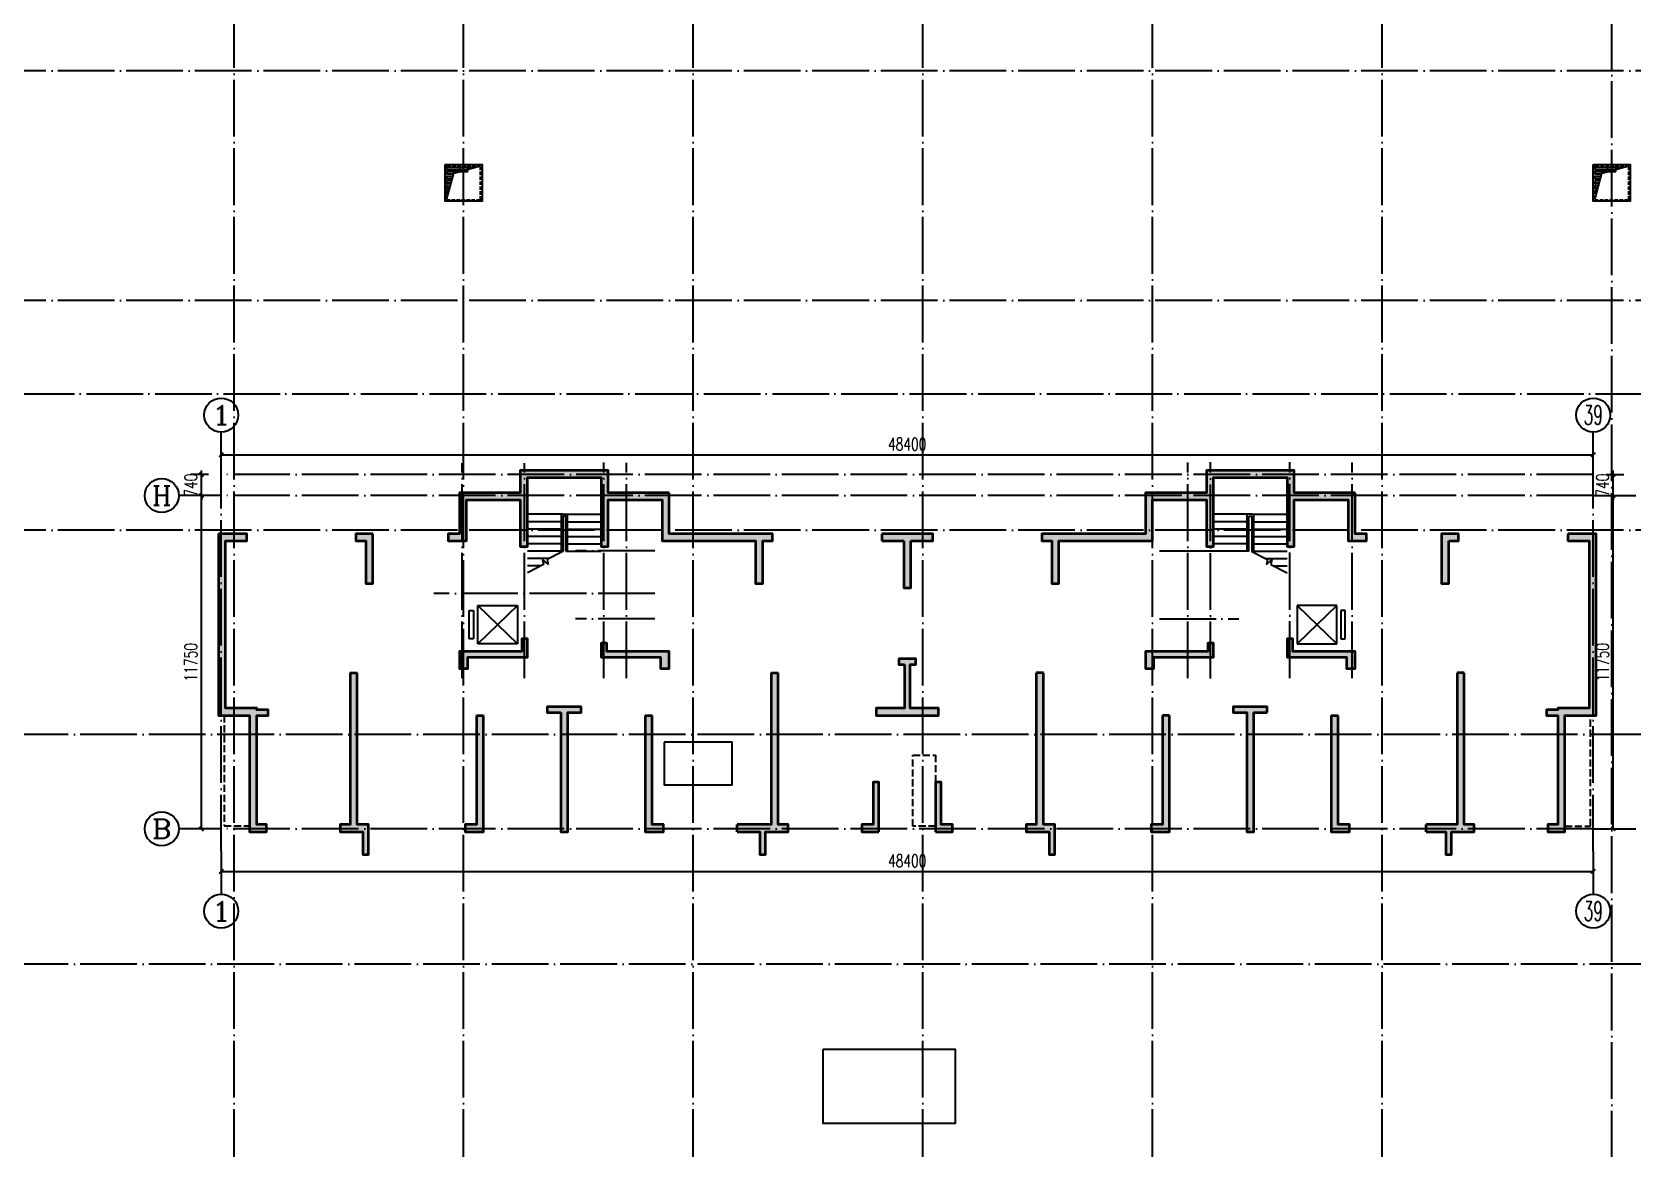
# Model space of a CAD drawing. Extents: x 115549 to 768939, y -502199 to 402497.
# Drawn here: x 566158 to 622633, y -383034 to -343656 of the extents above; entities that cross this region are included whole.
import ezdxf
from ezdxf.enums import TextEntityAlignment as Align

# ---------------------------------------------------------------- set-up
doc = ezdxf.new("R2010")
doc.units = 0
doc.header["$LTSCALE"] = 1000
doc.header["$MEASUREMENT"] = 0
doc.linetypes.add('__DASH', pattern=[0.35, 0.25, -0.1])
doc.linetypes.add('DOTE', pattern=[2.42, 2, -0.2, 0.02, -0.2])
for name, color, linetype in [('AXIS', 3, 'Continuous'), ('AXIS_TEXT', 7, 'Continuous'), ('DOTE', 16, 'DOTE'), ('nuan', 6, 'Continuous'), ('PUB_DIM', 3, 'Continuous'), ('STAIR', 50, 'Continuous'), ('地库文字', 7, 'Continuous'), ('给水', 32, 'Continuous')]:
    doc.layers.add(name, color=color, linetype=linetype)
for name, color, linetype, lineweight in [('WALL', 150, 'Continuous', 30), ('主楼剪力墙', 212, 'Continuous', 5), ('砼墙', 3, 'Continuous', 35)]:
    doc.layers.add(name, color=color, linetype=linetype, lineweight=lineweight)
doc.styles.add('_TCH_AXIS', font='COMPLEX', dxfattribs={"bigfont": 'GBCBIG'})
doc.styles.add('_TCH_DIM_T3', font='SIMPLEX', dxfattribs={"width": 0.705882, "bigfont": 'GBCBIG'})
doc.styles.add('COMPLEX', font='COMPLEX')
doc.dimstyles.new('_TCH_ARCH&&150', dxfattribs={"dimtxt": 446.25, "dimasz": 150, "dimexe": 375, "dimexo": 450, "dimgap": 150, "dimtad": 1, "dimdec": 0, "dimzin": 0, "dimdsep": 46, "dimtxsty": '_TCH_DIM_T3', "dimblk": 'ARCHTICK', "dimcen": 0.09, "dimclrt": 7, "dimazin": 2, "dimtfac": 1, "dimtdec": 0, "dimtix": 1, "dimtmove": 2, "dimatfit": 3, "dimfxl": 1, "dimtolj": 1, "dimtzin": 0, "dimarcsym": 0})

# ---------------------------------------------------------------- blocks, each defined once
blk = doc.blocks.new('zhuloujlqtiangchong')
at = {"layer": '主楼剪力墙'}
h = blk.add_hatch(color=253, dxfattribs=at)
h.dxf.hatch_style = 1
h.paths.add_polyline_path([(1014322, 620224), (1012872, 620224), (1012172, 620224), (1012172, 621014), (1009072, 621014), (1009072, 620224), (1008372, 620224), (1006922, 620224), (1006922, 619874), (1006922, 618774), (1006522, 618774), (1006522, 618524), (1007172, 618524), (1007172, 619974), (1008372, 619974), (1009072, 619974), (1009072, 618324), (1009322, 618324), (1009322, 620124), (1009322, 620764), (1011922, 620764), (1011922, 620124), (1011922, 618324), (1012172, 618324), (1012172, 619974), (1012872, 619974), (1014072, 619974), (1014072, 618524), (1014722, 618524), (1016472, 618524), (1017372, 618524), (1017372, 617024), (1017622, 617024), (1017622, 618524), (1017972, 618524), (1017972, 618774), (1017472, 618774), (1016472, 618774), (1014722, 618774), (1014322, 618774), (1014322, 619874)])
h.paths.add_polyline_path([(998422, 618774), (998422, 616874), (998422, 614274), (998422, 612374), (999522, 612374), (999522, 612174), (999522, 608274), (1000122, 608274), (1000122, 608524), (999772, 608524), (999772, 612174), (999772, 612374), (1000172, 612374), (1000172, 612574), (999772, 612574), (999772, 612624), (998672, 612624), (998672, 612974), (998672, 614274), (998672, 616874), (998672, 618524), (999422, 618524), (999422, 618774)])
h.paths.add_polyline_path([(1010497, 612474), (1010497, 610824), (1010497, 608274), (1010747, 608274), (1010747, 610824), (1010747, 612474), (1011222, 612474), (1011222, 612674), (1010622, 612674), (1010022, 612674), (1010022, 612474)])
h.paths.add_polyline_path([(1007222, 614274), (1007222, 614424), (1009322, 614424), (1009322, 615074), (1009122, 615074), (1009122, 614624), (1006922, 614624), (1006922, 614274), (1006922, 614024), (1007222, 614024)])
h.paths.add_polyline_path([(1014322, 614274), (1014322, 614624), (1012822, 614624), (1012122, 614624), (1012122, 614924), (1011922, 614924), (1011922, 614424), (1012822, 614424), (1014022, 614424), (1014022, 614274), (1014022, 614024), (1014322, 614024)])
h.paths.add_polyline_path([(1022622, 614174), (1022622, 612624), (1021622, 612624), (1021622, 612374), (1022722, 612374), (1023822, 612374), (1023822, 612624), (1022822, 612624), (1022822, 614174), (1023022, 614174), (1023022, 614374), (1022722, 614374), (1022422, 614374), (1022422, 614174)])
h.paths.add_polyline_path([(1021722, 608274), (1021722, 610024), (1021522, 610024), (1021522, 608524), (1021122, 608524), (1021122, 608274)])
h.paths.add_polyline_path([(1003872, 618774), (1003272, 618774), (1003272, 618524), (1003622, 618524), (1003622, 617024), (1003872, 617024)])
h.paths.add_polyline_path([(1038522, 620224), (1037072, 620224), (1036372, 620224), (1036372, 621014), (1033272, 621014), (1033272, 620224), (1032572, 620224), (1031122, 620224), (1031122, 619874), (1031122, 618774), (1030722, 618774), (1028622, 618774), (1027972, 618774), (1027472, 618774), (1027472, 618524), (1027822, 618524), (1027822, 617024), (1028072, 617024), (1028072, 618524), (1028622, 618524), (1030722, 618524), (1031372, 618524), (1031372, 619974), (1032572, 619974), (1033272, 619974), (1033272, 618324), (1033522, 618324), (1033522, 620124), (1033522, 620764), (1036122, 620764), (1036122, 620124), (1036122, 618324), (1036372, 618324), (1036372, 619974), (1037072, 619974), (1038272, 619974), (1038272, 618524), (1038922, 618524), (1038922, 618774), (1038522, 618774), (1038522, 619874)])
h.paths.add_polyline_path([(1032622, 614424), (1033522, 614424), (1033522, 614924), (1033322, 614924), (1033322, 614624), (1032622, 614624), (1031122, 614624), (1031122, 614274), (1031122, 614024), (1031422, 614024), (1031422, 614274), (1031422, 614424)])
h.paths.add_polyline_path([(1023722, 608274), (1024322, 608274), (1024322, 608524), (1023922, 608524), (1023922, 610024), (1023722, 610024)])
h.paths.add_polyline_path([(1035422, 612474), (1035422, 612674), (1034822, 612674), (1034222, 612674), (1034222, 612474), (1034697, 612474), (1034697, 610824), (1034697, 608274), (1034947, 608274), (1034947, 610824), (1034947, 612474)])
h.paths.add_polyline_path([(1038522, 614274), (1038522, 614624), (1036322, 614624), (1036322, 615074), (1036122, 615074), (1036122, 614424), (1038222, 614424), (1038222, 614274), (1038222, 614024), (1038522, 614024)])
h.paths.add_polyline_path([(1041822, 618524), (1042172, 618524), (1042172, 618774), (1041572, 618774), (1041572, 617024), (1041822, 617024)])
h.paths.add_polyline_path([(1042372, 613874), (1042122, 613874), (1042122, 612474), (1042122, 610024), (1042122, 608524), (1041822, 608524), (1041022, 608524), (1041022, 608274), (1041722, 608274), (1041722, 607474), (1041922, 607474), (1041922, 608274), (1042222, 608274), (1042722, 608274), (1042722, 608524), (1042372, 608524), (1042372, 610024), (1042372, 612474)])
h.paths.add_polyline_path([(1017922, 613874), (1018172, 613874), (1018172, 612474), (1018172, 610024), (1018172, 608524), (1018522, 608524), (1018522, 608274), (1018022, 608274), (1017722, 608274), (1017722, 607474), (1017522, 607474), (1017522, 608274), (1016722, 608274), (1016722, 608524), (1017622, 608524), (1017922, 608524), (1017922, 610024), (1017922, 612474)])
h.paths.add_polyline_path([(1013472, 612374), (1013722, 612374), (1013722, 608524), (1014122, 608524), (1014122, 608274), (1013472, 608274)])
h.paths.add_polyline_path([(1007522, 612374), (1007772, 612374), (1007772, 608274), (1007122, 608274), (1007122, 608524), (1007522, 608524)])
h.paths.add_polyline_path([(1003072, 613874), (1003322, 613874), (1003322, 612474), (1003322, 610024), (1003322, 608524), (1003722, 608524), (1003722, 607474), (1003522, 607474), (1003522, 608274), (1003222, 608274), (1002722, 608274), (1002722, 608524), (1003072, 608524), (1003072, 610024), (1003072, 612474)])
h.paths.add_polyline_path([(1027522, 613874), (1027272, 613874), (1027272, 612474), (1027272, 610024), (1027272, 608524), (1026922, 608524), (1026922, 608274), (1027422, 608274), (1027722, 608274), (1027722, 607474), (1027922, 607474), (1027922, 608524), (1027522, 608524), (1027522, 610024), (1027522, 612474)])
h.paths.add_polyline_path([(1031972, 612374), (1031722, 612374), (1031722, 608524), (1031322, 608524), (1031322, 608274), (1031972, 608274)])
h.paths.add_polyline_path([(1037672, 612374), (1037922, 612374), (1037922, 608524), (1038322, 608524), (1038322, 608274), (1037672, 608274)])
h.paths.add_polyline_path([(1022597, 618524), (1022597, 616874), (1022847, 616874), (1022847, 618524), (1023622, 618524), (1023622, 618774), (1021822, 618774), (1021822, 618524)])
edge = h.paths.add_edge_path()
edge.add_line((1046022, 618524), (1046772, 618524))
edge.add_line((1046772, 618524), (1046772, 616874))
edge.add_line((1046772, 616874), (1046772, 614274))
edge.add_line((1046772, 614274), (1046772, 612974))
edge.add_line((1046772, 612974), (1046772, 612624))
edge.add_line((1046772, 612624), (1045672, 612624))
edge.add_line((1045672, 612624), (1045672, 612574))
edge.add_line((1045672, 612574), (1045272, 612574))
edge.add_line((1045272, 612574), (1045272, 612374))
edge.add_line((1045272, 612374), (1045672, 612374))
edge.add_line((1045672, 612374), (1045672, 612174))
edge.add_line((1045672, 612174), (1045672, 608524))
edge.add_line((1045672, 608524), (1045322, 608524))
edge.add_line((1045322, 608524), (1045322, 608274))
edge.add_line((1045322, 608274), (1045922, 608274))
edge.add_line((1045922, 608274), (1045922, 612174))
edge.add_line((1045922, 612174), (1045922, 612374))
edge.add_line((1045922, 612374), (1047022, 612374))
edge.add_line((1047022, 612374), (1047022, 612974))
edge.add_line((1047022, 612974), (1047022, 614274))
edge.add_line((1047022, 614274), (1047022, 616874))
edge.add_line((1047022, 616874), (1047022, 618774))
edge.add_line((1047022, 618774), (1046022, 618774))
edge.add_line((1046022, 618771), (1046022, 618521))
h = blk.add_hatch(color=253, dxfattribs=at)
h.dxf.hatch_style = 1
h.paths.add_polyline_path([(1047022, 612974), (1047022, 614274), (1047022, 616874), (1047022, 618774), (1046022, 618774), (1046022, 618524), (1046772, 618524), (1046772, 616874), (1046772, 614274), (1046772, 612974), (1046772, 612624), (1045672, 612624), (1045672, 612574), (1045272, 612574), (1045272, 612374), (1045672, 612374), (1045672, 612174), (1045672, 608524), (1045322, 608524), (1045322, 608274), (1045922, 608274), (1045922, 612174), (1045922, 612374), (1047022, 612374)])
at = {"layer": '主楼剪力墙', "color": 253}
blk.add_lwpolyline([(1047022, 612974), (1047022, 614274), (1047022, 616874), (1047022, 618774), (1046022, 618774), (1046022, 618524), (1046772, 618524), (1046772, 616874), (1046772, 614274), (1046772, 612974), (1046772, 612624), (1045672, 612624), (1045672, 612574), (1045272, 612574), (1045272, 612374), (1045672, 612374), (1045672, 612174), (1045672, 608524), (1045322, 608524), (1045322, 608274), (1045922, 608274), (1045922, 612174), (1045922, 612374), (1047022, 612374)], close=True, dxfattribs=at)
blk = doc.blocks.new('_AXISO')
blk.add_circle((0, 0), 0.5)
at = {"layer": 'AXIS_TEXT', "style": 'COMPLEX', "width": 1.041667}
blk.add_attdef('A', text='', height=0.56, dxfattribs=at).set_placement((-0.25, -0.28), (0.25, -0.28), align=Align.FIT)
blk = doc.blocks.new('_ArchTick')
at = {"color": 0, "linetype": 'ByBlock', "const_width": 0.4}
blk.add_lwpolyline([(-0.5, -0.5), (0.5, 0.5)], dxfattribs=at)
blk = doc.blocks.new('*D1262')
at = {"layer": 'Defpoints', "color": 0, "transparency": 16777216}
for p in [(621233, -358559), (572833, -359259), (621233, -359259)]:
    blk.add_point(p, dxfattribs=at)
at = {"layer": 'PUB_DIM', "color": 0, "lineweight": -2, "transparency": 16777216}
for p, q in [((572833, -358809), (572833, -358184)), ((572833, -358559), (621233, -358559)), ((621233, -358809), (621233, -358184))]:
    blk.add_line(p, q, dxfattribs=at)
at = {"layer": 'PUB_DIM', "color": 0, "lineweight": -2, "transparency": 16777216, "xscale": 150, "yscale": 150, "zscale": 150, "rotation": 180}
blk.add_blockref('_ArchTick', (572833, -358559), dxfattribs=at)
at = {"layer": 'PUB_DIM', "color": 0, "lineweight": -2, "transparency": 16777216, "xscale": 150, "yscale": 150, "zscale": 150}
blk.add_blockref('_ArchTick', (621233, -358559), dxfattribs=at)
at = {"layer": 'PUB_DIM', "color": 7, "transparency": 16777216, "insert": (597033, -358186), "char_height": 446.2, "attachment_point": 5, "style": '_TCH_DIM_T3'}
blk.add_mtext('\\A1;48400', dxfattribs=at)
blk = doc.blocks.new('*D1263')
at = {"layer": 'Defpoints', "color": 0, "transparency": 16777216}
for p in [(621233, -359259), (621933, -359259), (621233, -359999)]:
    blk.add_point(p, dxfattribs=at)
at = {"layer": 'PUB_DIM', "color": 0, "lineweight": -2, "transparency": 16777216}
for p, q in [((621933, -359259), (621933, -359109)), ((621683, -359259), (622308, -359259)), ((621933, -359999), (621933, -359259)), ((621683, -359999), (622308, -359999)), ((621933, -359999), (621933, -360149))]:
    blk.add_line(p, q, dxfattribs=at)
at = {"layer": 'PUB_DIM', "color": 0, "lineweight": -2, "transparency": 16777216, "xscale": 150, "yscale": 150, "zscale": 150}
for p, rotation in [((621933, -359259), 270), ((621933, -359999), 90)]:
    blk.add_blockref('_ArchTick', p, dxfattribs=dict(at, rotation=rotation))
at = {"layer": 'PUB_DIM', "color": 7, "transparency": 16777216, "insert": (621560, -359629), "char_height": 446.2, "attachment_point": 5, "rotation": 90, "style": '_TCH_DIM_T3'}
blk.add_mtext('\\A1;740', dxfattribs=at)
blk = doc.blocks.new('*D1264')
at = {"layer": 'Defpoints', "color": 0, "transparency": 16777216}
for p in [(621233, -359999), (621933, -359999), (621233, -371749)]:
    blk.add_point(p, dxfattribs=at)
at = {"layer": 'PUB_DIM', "color": 0, "lineweight": -2, "transparency": 16777216}
for p, q in [((621683, -359999), (622308, -359999)), ((621933, -371749), (621933, -359999)), ((621683, -371749), (622308, -371749))]:
    blk.add_line(p, q, dxfattribs=at)
at = {"layer": 'PUB_DIM', "color": 0, "lineweight": -2, "transparency": 16777216, "xscale": 150, "yscale": 150, "zscale": 150}
for p, rotation in [((621933, -359999), 90), ((621933, -371749), 270)]:
    blk.add_blockref('_ArchTick', p, dxfattribs=dict(at, rotation=rotation))
at = {"layer": 'PUB_DIM', "color": 7, "transparency": 16777216, "insert": (621560, -365874), "char_height": 446.2, "attachment_point": 5, "rotation": 90, "style": '_TCH_DIM_T3'}
blk.add_mtext('\\A1;11750', dxfattribs=at)
blk = doc.blocks.new('*D1265')
at = {"layer": 'Defpoints', "color": 0, "transparency": 16777216}
for p in [(572833, -372549), (621233, -372549), (621233, -373249)]:
    blk.add_point(p, dxfattribs=at)
at = {"layer": 'PUB_DIM', "color": 0, "lineweight": -2, "transparency": 16777216}
for p, q in [((572833, -372999), (572833, -373624)), ((572833, -373249), (621233, -373249)), ((621233, -372999), (621233, -373624))]:
    blk.add_line(p, q, dxfattribs=at)
at = {"layer": 'PUB_DIM', "color": 0, "lineweight": -2, "transparency": 16777216, "xscale": 150, "yscale": 150, "zscale": 150, "rotation": 180}
blk.add_blockref('_ArchTick', (572833, -373249), dxfattribs=at)
at = {"layer": 'PUB_DIM', "color": 0, "lineweight": -2, "transparency": 16777216, "xscale": 150, "yscale": 150, "zscale": 150}
blk.add_blockref('_ArchTick', (621233, -373249), dxfattribs=at)
at = {"layer": 'PUB_DIM', "color": 7, "transparency": 16777216, "insert": (597033, -372876), "char_height": 446.2, "attachment_point": 5, "style": '_TCH_DIM_T3'}
blk.add_mtext('\\A1;48400', dxfattribs=at)
blk = doc.blocks.new('*D1266')
at = {"layer": 'Defpoints', "color": 0, "transparency": 16777216}
for p in [(572133, -359999), (572833, -359999), (572833, -371749)]:
    blk.add_point(p, dxfattribs=at)
at = {"layer": 'PUB_DIM', "color": 0, "lineweight": -2, "transparency": 16777216}
for p, q in [((572383, -359999), (571758, -359999)), ((572133, -371749), (572133, -359999)), ((572383, -371749), (571758, -371749))]:
    blk.add_line(p, q, dxfattribs=at)
at = {"layer": 'PUB_DIM', "color": 0, "lineweight": -2, "transparency": 16777216, "xscale": 150, "yscale": 150, "zscale": 150}
for p, rotation in [((572133, -359999), 90), ((572133, -371749), 270)]:
    blk.add_blockref('_ArchTick', p, dxfattribs=dict(at, rotation=rotation))
at = {"layer": 'PUB_DIM', "color": 7, "transparency": 16777216, "insert": (571760, -365874), "char_height": 446.2, "attachment_point": 5, "rotation": 90, "style": '_TCH_DIM_T3'}
blk.add_mtext('\\A1;11750', dxfattribs=at)
blk = doc.blocks.new('*D1267')
at = {"layer": 'Defpoints', "color": 0, "transparency": 16777216}
for p in [(572133, -359259), (572833, -359259), (572833, -359999)]:
    blk.add_point(p, dxfattribs=at)
at = {"layer": 'PUB_DIM', "color": 0, "lineweight": -2, "transparency": 16777216}
for p, q in [((572133, -359259), (572133, -359109)), ((572383, -359259), (571758, -359259)), ((572133, -359999), (572133, -359259)), ((572383, -359999), (571758, -359999)), ((572133, -359999), (572133, -360149))]:
    blk.add_line(p, q, dxfattribs=at)
at = {"layer": 'PUB_DIM', "color": 0, "lineweight": -2, "transparency": 16777216, "xscale": 150, "yscale": 150, "zscale": 150}
for p, rotation in [((572133, -359259), 270), ((572133, -359999), 90)]:
    blk.add_blockref('_ArchTick', p, dxfattribs=dict(at, rotation=rotation))
at = {"layer": 'PUB_DIM', "color": 7, "transparency": 16777216, "insert": (571760, -359629), "char_height": 446.2, "attachment_point": 5, "rotation": 90, "style": '_TCH_DIM_T3'}
blk.add_mtext('\\A1;740', dxfattribs=at)
blk = doc.blocks.new('kengyi')
at = {"layer": '给水'}
for p, q in [((2970150, 735418), (2971184, 735418)), ((2970150, 735339), (2970897, 735339)), ((2970150, 735260), (2970610, 735260)), ((2970150, 735180), (2970393, 735180)), ((2970150, 735101), (2970372, 735101)), ((2970150, 735021), (2970351, 735021)), ((2970150, 734942), (2970330, 734942)), ((2970150, 734863), (2970309, 734863)), ((2970150, 734783), (2970288, 734783)), ((2970150, 734704), (2970267, 734704)), ((2970150, 734625), (2970246, 734625)), ((2970150, 734545), (2970225, 734545)), ((2970150, 734466), (2970204, 734466)), ((2970150, 734386), (2970182, 734386))]:
    blk.add_line(p, q, dxfattribs=at)
blk.add_lwpolyline([(2970100, 735514), (2971400, 735514), (2971400, 734214), (2970100, 734214)], close=True, dxfattribs=at)
at = {"layer": '给水', "linetype": '__DASH', "ltscale": 0.5}
blk.add_lwpolyline([(2971350, 735464), (2970150, 735464), (2970150, 734264), (2971350, 734264)], close=True, dxfattribs=at)
at = {"layer": '给水'}
blk.add_lwpolyline([(2970150, 734264), (2970399, 735201), (2971350, 735464)], dxfattribs=at)
at = {"layer": '给水', "linetype": '__DASH', "ltscale": 0.5}
blk.add_lwpolyline([(2970600, 735461), (2970600, 735261), (2970900, 735261), (2970900, 735461)], dxfattribs=at)
blk = doc.blocks.new('gangjinhunningtuqiang')
at = {"layer": '砼墙', "color": 8}
for p, q in [((1021822, 618774), (1021822, 618524)), ((1003072, 613874), (1003322, 613874)), ((1017922, 613874), (1018172, 613874)), ((1027522, 613874), (1027272, 613874)), ((1042372, 613874), (1042122, 613874)), ((1007522, 612374), (1007772, 612374)), ((1013472, 612374), (1013722, 612374)), ((1031972, 612374), (1031722, 612374)), ((1037672, 612374), (1037922, 612374)), ((1016722, 608274), (1016722, 608524)), ((1041022, 608274), (1041022, 608524))]:
    blk.add_line(p, q, dxfattribs=at)
for points in [[(1014322, 620224), (1012872, 620224), (1012172, 620224), (1012172, 621014), (1009072, 621014), (1009072, 620224), (1008372, 620224), (1006922, 620224), (1006922, 619874), (1006922, 618774), (1006522, 618774), (1006522, 618524), (1007172, 618524), (1007172, 619974), (1008372, 619974), (1009072, 619974), (1009072, 618324), (1009322, 618324), (1009322, 620124), (1009322, 620764), (1011922, 620764), (1011922, 620124), (1011922, 618324), (1012172, 618324), (1012172, 619974), (1012872, 619974), (1014072, 619974), (1014072, 618524), (1014722, 618524), (1016472, 618524), (1017372, 618524), (1017372, 617024), (1017622, 617024), (1017622, 618524), (1017972, 618524), (1017972, 618774), (1017472, 618774), (1016472, 618774), (1014722, 618774), (1014322, 618774), (1014322, 619874)], [(1038522, 620224), (1037072, 620224), (1036372, 620224), (1036372, 621014), (1033272, 621014), (1033272, 620224), (1032572, 620224), (1031122, 620224), (1031122, 619874), (1031122, 618774), (1030722, 618774), (1028622, 618774), (1027972, 618774), (1027472, 618774), (1027472, 618524), (1027822, 618524), (1027822, 617024), (1028072, 617024), (1028072, 618524), (1028622, 618524), (1030722, 618524), (1031372, 618524), (1031372, 619974), (1032572, 619974), (1033272, 619974), (1033272, 618324), (1033522, 618324), (1033522, 620124), (1033522, 620764), (1036122, 620764), (1036122, 620124), (1036122, 618324), (1036372, 618324), (1036372, 619974), (1037072, 619974), (1038272, 619974), (1038272, 618524), (1038922, 618524), (1038922, 618774), (1038522, 618774), (1038522, 619874)], [(998422, 618774), (998422, 616874), (998422, 614274), (998422, 612374), (999522, 612374), (999522, 612174), (999522, 608274), (1000122, 608274), (1000122, 608524), (999772, 608524), (999772, 612174), (999772, 612374), (1000172, 612374), (1000172, 612574), (999772, 612574), (999772, 612624), (998672, 612624), (998672, 612974), (998672, 614274), (998672, 616874), (998672, 618524), (999422, 618524), (999422, 618774)], [(1003872, 618774), (1003272, 618774), (1003272, 618524), (1003622, 618524), (1003622, 617024), (1003872, 617024)], [(1041822, 618524), (1042172, 618524), (1042172, 618774), (1041572, 618774), (1041572, 617024), (1041822, 617024)], [(1007222, 614274), (1007222, 614424), (1009322, 614424), (1009322, 615074), (1009122, 615074), (1009122, 614624), (1006922, 614624), (1006922, 614274), (1006922, 614024), (1007222, 614024)], [(1038522, 614274), (1038522, 614624), (1036322, 614624), (1036322, 615074), (1036122, 615074), (1036122, 614424), (1038222, 614424), (1038222, 614274), (1038222, 614024), (1038522, 614024)], [(1014322, 614274), (1014322, 614624), (1012822, 614624), (1012122, 614624), (1012122, 614924), (1011922, 614924), (1011922, 614424), (1012822, 614424), (1014022, 614424), (1014022, 614274), (1014022, 614024), (1014322, 614024)], [(1032622, 614424), (1033522, 614424), (1033522, 614924), (1033322, 614924), (1033322, 614624), (1032622, 614624), (1031122, 614624), (1031122, 614274), (1031122, 614024), (1031422, 614024), (1031422, 614274), (1031422, 614424)], [(1022622, 614174), (1022622, 612624), (1021622, 612624), (1021622, 612374), (1022722, 612374), (1023822, 612374), (1023822, 612624), (1022822, 612624), (1022822, 614174), (1023022, 614174), (1023022, 614374), (1022722, 614374), (1022422, 614374), (1022422, 614174)], [(1010497, 612474), (1010497, 610824), (1010497, 608274), (1010747, 608274), (1010747, 610824), (1010747, 612474), (1011222, 612474), (1011222, 612674), (1010622, 612674), (1010022, 612674), (1010022, 612474)], [(1035422, 612474), (1035422, 612674), (1034822, 612674), (1034222, 612674), (1034222, 612474), (1034697, 612474), (1034697, 610824), (1034697, 608274), (1034947, 608274), (1034947, 610824), (1034947, 612474)], [(1021722, 608274), (1021722, 610024), (1021522, 610024), (1021522, 608524), (1021122, 608524), (1021122, 608274)], [(1023722, 608274), (1024322, 608274), (1024322, 608524), (1023922, 608524), (1023922, 610024), (1023722, 610024)]]:
    blk.add_lwpolyline(points, close=True, dxfattribs=at)
for points in [[(1022847, 618524), (1023622, 618524), (1023622, 618774), (1021822, 618774)], [(1021822, 618524), (1022597, 618524)], [(1022597, 618524), (1022597, 616874), (1022847, 616874), (1022847, 618524)], [(1046022, 618524), (1046772, 618524), (1046772, 616874), (1046772, 614274), (1046772, 612974), (1046772, 612624), (1045672, 612624), (1045672, 612574), (1045272, 612574), (1045272, 612374), (1045672, 612374), (1045672, 612174), (1045672, 608524), (1045322, 608524), (1045322, 608274), (1045922, 608274), (1045922, 612174), (1045922, 612374), (1047022, 612374), (1047022, 612974), (1047022, 614274), (1047022, 616874), (1047022, 618774), (1046022, 618774)], [(1046022, 618771), (1046022, 618521)], [(1003072, 613874), (1003072, 612474), (1003072, 610024), (1003072, 608524), (1002722, 608524), (1002722, 608274), (1003222, 608274), (1003522, 608274), (1003522, 607474), (1003722, 607474), (1003722, 608524), (1003322, 608524), (1003322, 610024), (1003322, 612474), (1003322, 613874)], [(1016722, 608274), (1017522, 608274), (1017522, 607474), (1017722, 607474), (1017722, 608274), (1018022, 608274), (1018522, 608274), (1018522, 608524), (1018172, 608524), (1018172, 610024), (1018172, 612474), (1018172, 613874)], [(1017922, 613874), (1017922, 612474), (1017922, 610024), (1017922, 608524), (1017622, 608524), (1016722, 608524)], [(1027272, 613874), (1027272, 612474), (1027272, 610024), (1027272, 608524), (1026922, 608524), (1026922, 608274), (1027422, 608274), (1027722, 608274), (1027722, 607474), (1027922, 607474), (1027922, 608524), (1027522, 608524), (1027522, 610024), (1027522, 612474), (1027522, 613874)], [(1041022, 608274), (1041722, 608274), (1041722, 607474), (1041922, 607474), (1041922, 608274), (1042222, 608274), (1042722, 608274), (1042722, 608524), (1042372, 608524), (1042372, 610024), (1042372, 612474), (1042372, 613874)], [(1042122, 613874), (1042122, 612474), (1042122, 610024), (1042122, 608524), (1041822, 608524), (1041022, 608524)], [(1007522, 612374), (1007522, 608524), (1007122, 608524), (1007122, 608274), (1007772, 608274), (1007772, 612374)], [(1013472, 612374), (1013472, 608274), (1014122, 608274), (1014122, 608524), (1013722, 608524), (1013722, 612374)], [(1031722, 612374), (1031722, 608524), (1031322, 608524), (1031322, 608274), (1031972, 608274), (1031972, 612374)], [(1037672, 612374), (1037672, 608274), (1038322, 608274), (1038322, 608524), (1037922, 608524), (1037922, 612374)]]:
    blk.add_lwpolyline(points, dxfattribs=at)

msp = doc.modelspace()

# ---------------------------------------------------------------- linework, layer by layer
at = {"layer": 'AXIS', "color": 8}
for p, q in [((572832.9, -359258.8), (572832.9, -357758.8)), ((621232.9, -359258.8), (621232.9, -357758.8)), ((572832.9, -359998.8), (571332.9, -359998.8)), ((621232.9, -359998.8), (622732.9, -359998.8)), ((572832.9, -371748.8), (571332.9, -371748.8)), ((621232.9, -371748.8), (622732.9, -371748.8)), ((572832.9, -372548.8), (572832.9, -374048.8)), ((621232.9, -372548.8), (621232.9, -374048.8))]:
    msp.add_line(p, q, dxfattribs=at)
at = {"layer": 'DOTE', "color": 1}
for p, q in [((573283.3, -422356.5), (573283.3, -308021.8)), ((581383.3, -422356.5), (581383.3, -308021.8)), ((589483.3, -422356.5), (589483.3, -308021.8)), ((597583.3, -422356.5), (597583.3, -308021.8)), ((605683.3, -422356.5), (605683.3, -308021.8)), ((613783.3, -422356.5), (613783.3, -308021.8)), ((621883.3, -422411.9), (621883.3, -308077.2)), ((631983.3, -345021.8), (522683.3, -345021.8)), ((631983.3, -353121.8), (522683.3, -353121.8)), ((519676.8, -356410.8), (681174.4, -356410.8)), ((581332.9, -366441.8), (581332.9, -358853.4)), ((583532.9, -366441.8), (583532.9, -358853.4)), ((586332.9, -366441.8), (586332.9, -358830.5)), ((587132.9, -366441.8), (587132.9, -358848.6)), ((606932.9, -366441.8), (606932.9, -358836)), ((607732.9, -366449), (607732.9, -358825.3)), ((610532.9, -366429.5), (610532.9, -358825.3)), ((610532.9, -366441.8), (610532.9, -358833.3)), ((612732.9, -366441.8), (612732.9, -358833.3)), ((572832.9, -372548.8), (572832.9, -359258.8)), ((621232.9, -359258.8), (572832.9, -359258.8)), ((621232.9, -372548.8), (621232.9, -359258.8)), ((621232.9, -359998.8), (572832.9, -359998.8)), ((631983.3, -361221.8), (522683.3, -361221.8)), ((588132.9, -361948.8), (585332.9, -361948.8)), ((605932.9, -361948.8), (608732.9, -361948.8)), ((588132.9, -363448.8), (580332.9, -363448.8)), ((607732.9, -366441.8), (607732.9, -363348.8)), ((588132.9, -364348.8), (585332.9, -364348.8)), ((605932.9, -364348.8), (608732.9, -364348.8)), ((681174.4, -368421.8), (522683.3, -368421.8)), ((621232.9, -371748.8), (572832.9, -371748.8)), ((681174.4, -376521.8), (452683.3, -376521.8))]:
    msp.add_line(p, q, dxfattribs=at)
at = {"layer": 'nuan', "linetype": '__DASH'}
for points in [[(573832.9, -367748.7), (572932.9, -367748.7), (572932.9, -371645.8), (573832.9, -371645.8)], [(621132.9, -367749.1), (620232.9, -367749.1), (620232.9, -371648.8), (621132.9, -371648.8)], [(598032.8, -371651.7), (597232.8, -371651.7), (597232.8, -369151.7), (598032.7, -369151.7)]]:
    msp.add_lwpolyline(points, close=True, dxfattribs=at)
at = {"layer": 'STAIR'}
for p, q in [((584822.9, -360658.8), (583632.9, -360658.8)), ((584822.9, -360658.8), (583632.9, -360658.8)), ((584882.9, -360658.8), (584822.9, -360658.8)), ((584822.9, -360658.8), (584822.9, -362002.7)), ((584882.9, -360658.8), (585042.9, -360658.8)), ((584982.9, -360718.8), (584882.9, -360718.8)), ((584882.9, -360718.8), (584882.9, -361971.9)), ((584882.9, -360718.8), (584882.9, -361971.9)), ((584982.9, -361958.8), (584982.9, -360718.8)), ((584982.9, -361958.8), (584982.9, -360718.8)), ((585042.9, -360658.8), (586232.9, -360658.8)), ((585042.9, -361958.8), (585042.9, -360658.8)), ((609022.9, -360658.8), (607832.9, -360658.8)), ((609182.9, -360658.8), (609022.9, -360658.8)), ((609022.9, -361958.8), (609022.9, -360658.8)), ((609082.9, -361958.8), (609082.9, -360718.8)), ((609082.9, -361958.8), (609082.9, -360718.8)), ((609082.9, -360718.8), (609182.9, -360718.8)), ((609182.9, -360658.8), (609242.9, -360658.8)), ((609182.9, -360718.8), (609182.9, -361971.9)), ((609182.9, -360718.8), (609182.9, -361971.9)), ((609242.9, -360658.8), (609242.9, -362002.7)), ((609242.9, -360658.8), (610432.9, -360658.8)), ((609242.9, -360658.8), (610432.9, -360658.8)), ((584822.9, -360918.8), (583632.9, -360918.8)), ((584822.9, -361178.8), (583632.9, -361178.8)), ((584822.9, -361438.8), (583632.9, -361438.8)), ((585042.9, -360918.8), (586232.9, -360918.8)), ((585042.9, -361178.8), (586232.9, -361178.8)), ((585042.9, -361438.8), (586232.9, -361438.8)), ((609022.9, -360918.8), (607832.9, -360918.8)), ((609022.9, -361178.8), (607832.9, -361178.8)), ((609022.9, -361438.8), (607832.9, -361438.8)), ((609242.9, -360918.8), (610432.9, -360918.8)), ((609242.9, -361178.8), (610432.9, -361178.8)), ((609242.9, -361438.8), (610432.9, -361438.8)), ((584822.9, -361698.8), (583632.9, -361698.8)), ((584822.9, -361958.8), (583632.9, -361958.8)), ((584822.9, -361958.8), (583632.9, -361958.8)), ((584882.9, -361971.9), (584326.9, -362257.2)), ((584982.9, -361958.8), (585042.9, -361958.8)), ((585042.9, -361698.8), (586232.9, -361698.8)), ((585042.9, -361958.8), (586232.9, -361958.8)), ((609022.9, -361698.8), (607832.9, -361698.8)), ((609022.9, -361958.8), (607832.9, -361958.8)), ((609082.9, -361958.8), (609022.9, -361958.8)), ((609182.9, -361971.9), (609738.9, -362257.2)), ((609242.9, -361698.8), (610432.9, -361698.8)), ((609242.9, -361958.8), (610432.9, -361958.8)), ((609242.9, -361958.8), (610432.9, -361958.8)), ((584401.7, -362218.8), (583632.9, -362218.8)), ((584206.7, -362431.4), (583632.9, -362725.8)), ((584114.1, -362478.8), (583632.9, -362478.8)), ((584364.5, -362431.6), (584167.3, -362248.8)), ((584167.3, -362248.8), (584206.7, -362431.4)), ((584326.9, -362257.2), (584364.5, -362431.6)), ((609664.1, -362218.8), (610432.9, -362218.8)), ((609701.3, -362431.6), (609898.5, -362248.8)), ((609738.9, -362257.2), (609701.3, -362431.6)), ((609898.5, -362248.8), (609859.2, -362431.4)), ((609859.2, -362431.4), (610432.9, -362725.8)), ((609951.7, -362478.8), (610432.9, -362478.8)), ((581582.9, -364048.8), (581732.9, -364048.8)), ((581582.9, -365048.8), (581582.9, -364048.8)), ((581582.9, -364048.8), (581732.9, -364048.8)), ((581582.9, -365048.8), (581582.9, -364048.8)), ((581732.9, -364048.8), (581732.9, -365048.8)), ((581732.9, -364048.8), (581732.9, -365048.8)), ((581882.9, -363873.8), (583282.9, -363873.8)), ((581882.9, -365223.8), (581882.9, -363873.8)), ((581882.9, -363873.8), (583282.9, -365223.8)), ((583282.9, -363873.8), (581882.9, -365223.8)), ((581882.9, -363873.8), (583282.9, -363873.8)), ((581882.9, -365223.8), (581882.9, -363873.8)), ((581882.9, -363873.8), (583282.9, -365223.8)), ((583282.9, -363873.8), (581882.9, -365223.8)), ((583282.9, -363873.8), (583282.9, -365223.8)), ((583282.9, -363873.8), (583282.9, -365223.8)), ((612182.9, -363873.8), (610782.9, -363873.8)), ((610782.9, -363873.8), (610782.9, -365223.8)), ((612182.9, -363873.8), (610782.9, -365223.8)), ((610782.9, -363873.8), (612182.9, -365223.8)), ((612182.9, -363873.8), (610782.9, -363873.8)), ((610782.9, -363873.8), (610782.9, -365223.8)), ((612182.9, -363873.8), (610782.9, -365223.8)), ((610782.9, -363873.8), (612182.9, -365223.8)), ((612182.9, -365223.8), (612182.9, -363873.8)), ((612182.9, -365223.8), (612182.9, -363873.8)), ((612482.9, -364048.8), (612332.9, -364048.8)), ((612332.9, -364048.8), (612332.9, -365048.8)), ((612482.9, -364048.8), (612332.9, -364048.8)), ((612332.9, -364048.8), (612332.9, -365048.8)), ((612482.9, -365048.8), (612482.9, -364048.8)), ((612482.9, -365048.8), (612482.9, -364048.8)), ((581732.9, -365048.8), (581582.9, -365048.8)), ((581732.9, -365048.8), (581582.9, -365048.8)), ((583282.9, -365223.8), (581882.9, -365223.8)), ((583282.9, -365223.8), (581882.9, -365223.8)), ((610782.9, -365223.8), (612182.9, -365223.8)), ((610782.9, -365223.8), (612182.9, -365223.8)), ((612332.9, -365048.8), (612482.9, -365048.8)), ((612332.9, -365048.8), (612482.9, -365048.8))]:
    msp.add_line(p, q, dxfattribs=at)
at = {"layer": 'WALL', "color": 8}
for p, q in [((586332.9, -360678.8), (586332.9, -360678.8)), ((586332.9, -360678.8), (586332.9, -360678.8)), ((607732.9, -360678.8), (607732.9, -360678.8)), ((607732.9, -360678.8), (607732.9, -360678.8))]:
    msp.add_line(p, q, dxfattribs=at)
at = {"layer": '地库文字'}
msp.add_lwpolyline([(588454.7, -368693.6), (588454.7, -370193.6), (590854.7, -370193.6), (590854.7, -368693.6)], close=True, dxfattribs=at)
at = {"layer": '地库文字', "color": 142}
msp.add_lwpolyline([(594069.3, -379515.1), (598723.7, -379515.1), (598723.7, -382131.5), (594069.3, -382131.5)], close=True, dxfattribs=at)

# ---------------------------------------------------------------- block references
at = {"layer": 'AXIS', "color": 8}
ref = msp.add_blockref('_AXISO', (572832.9, -357158.8), dxfattribs=dict(at, xscale=1200, yscale=1200, zscale=1200))
ref.add_attrib('A', '1', dxfattribs={"layer": 'AXIS_TEXT', "color": 8, "height": 678.8, "style": '_TCH_AXIS', "width": 2.333333}).set_placement((572493.5, -357498.2), (573172.3, -357498.2), align=Align.FIT)
ref = msp.add_blockref('_AXISO', (621232.9, -357158.8), dxfattribs=dict(at, xscale=1200, yscale=1200, zscale=1200))
ref.add_attrib('A', '39', dxfattribs={"layer": 'AXIS_TEXT', "color": 8, "height": 678.82, "style": '_TCH_AXIS', "width": 0.636364}).set_placement((620893.5, -357498.2), (621572.3, -357498.2), align=Align.FIT)
ref = msp.add_blockref('_AXISO', (570732.9, -359998.8), dxfattribs=dict(at, xscale=1200, yscale=1200, zscale=1200))
ref.add_attrib('A', 'H', dxfattribs={"layer": 'AXIS_TEXT', "color": 8, "height": 678.8, "style": '_TCH_AXIS', "width": 1.05}).set_placement((570393.5, -360338.2), (571072.3, -360338.2), align=Align.FIT)
ref = msp.add_blockref('_AXISO', (570732.9, -371748.8), dxfattribs=dict(at, xscale=1200, yscale=1200, zscale=1200))
ref.add_attrib('A', 'B', dxfattribs={"layer": 'AXIS_TEXT', "color": 8, "height": 678.8, "style": '_TCH_AXIS', "width": 1.235294}).set_placement((570393.5, -372088.2), (571072.3, -372088.2), align=Align.FIT)
ref = msp.add_blockref('_AXISO', (572832.9, -374648.8), dxfattribs=dict(at, xscale=1200, yscale=1200, zscale=1200))
ref.add_attrib('A', '1', dxfattribs={"layer": 'AXIS_TEXT', "color": 8, "height": 678.8, "style": '_TCH_AXIS', "width": 2.333333}).set_placement((572493.5, -374988.2), (573172.3, -374988.2), align=Align.FIT)
ref = msp.add_blockref('_AXISO', (621232.9, -374648.8), dxfattribs=dict(at, xscale=1200, yscale=1200, zscale=1200))
ref.add_attrib('A', '39', dxfattribs={"layer": 'AXIS_TEXT', "color": 8, "height": 678.82, "style": '_TCH_AXIS', "width": 0.636364}).set_placement((620893.5, -374988.2), (621572.3, -374988.2), align=Align.FIT)
at = {"layer": '砼墙', "color": 3}
msp.add_blockref('zhuloujlqtiangchong', (-425688.9, -980122.8), dxfattribs=at)
at = {"layer": '砼墙'}
msp.add_blockref('gangjinhunningtuqiang', (-425688.9, -980122.8), dxfattribs=at)
at = {"layer": '给水'}
for p in [(-2389366.7, -1083835.9), (-2348866.7, -1083835.9)]:
    msp.add_blockref('kengyi', p, dxfattribs=at)

# ---------------------------------------------------------------- dimensions: what is measured, and where the dimension line sits
at = {"layer": 'PUB_DIM', "color": 8}
for p1, p2, distance, picture, middle in [((572832.9, -359258.8), (621232.9, -359258.8), 700, '*D1262', (597032.9, -358185.7)), ((572832.9, -359998.8), (572832.9, -359258.8), 700, '*D1267', (571759.8, -359628.8)), ((621232.9, -359998.8), (621232.9, -359258.8), -700, '*D1263', (621559.8, -359628.8)), ((572832.9, -371748.8), (572832.9, -359998.8), 700, '*D1266', (571759.8, -365873.8)), ((621232.9, -371748.8), (621232.9, -359998.8), -700, '*D1264', (621559.8, -365873.8)), ((572832.9, -372548.8), (621232.9, -372548.8), -700, '*D1265', (597032.9, -372875.7))]:
    dim = msp.add_aligned_dim(p1=p1, p2=p2, distance=distance, dimstyle='_TCH_ARCH&&150', dxfattribs=at)
    dim.commit()
    dim.dimension.update_dxf_attribs({"geometry": picture, "text_midpoint": middle})

doc.saveas('drawing.dxf')
